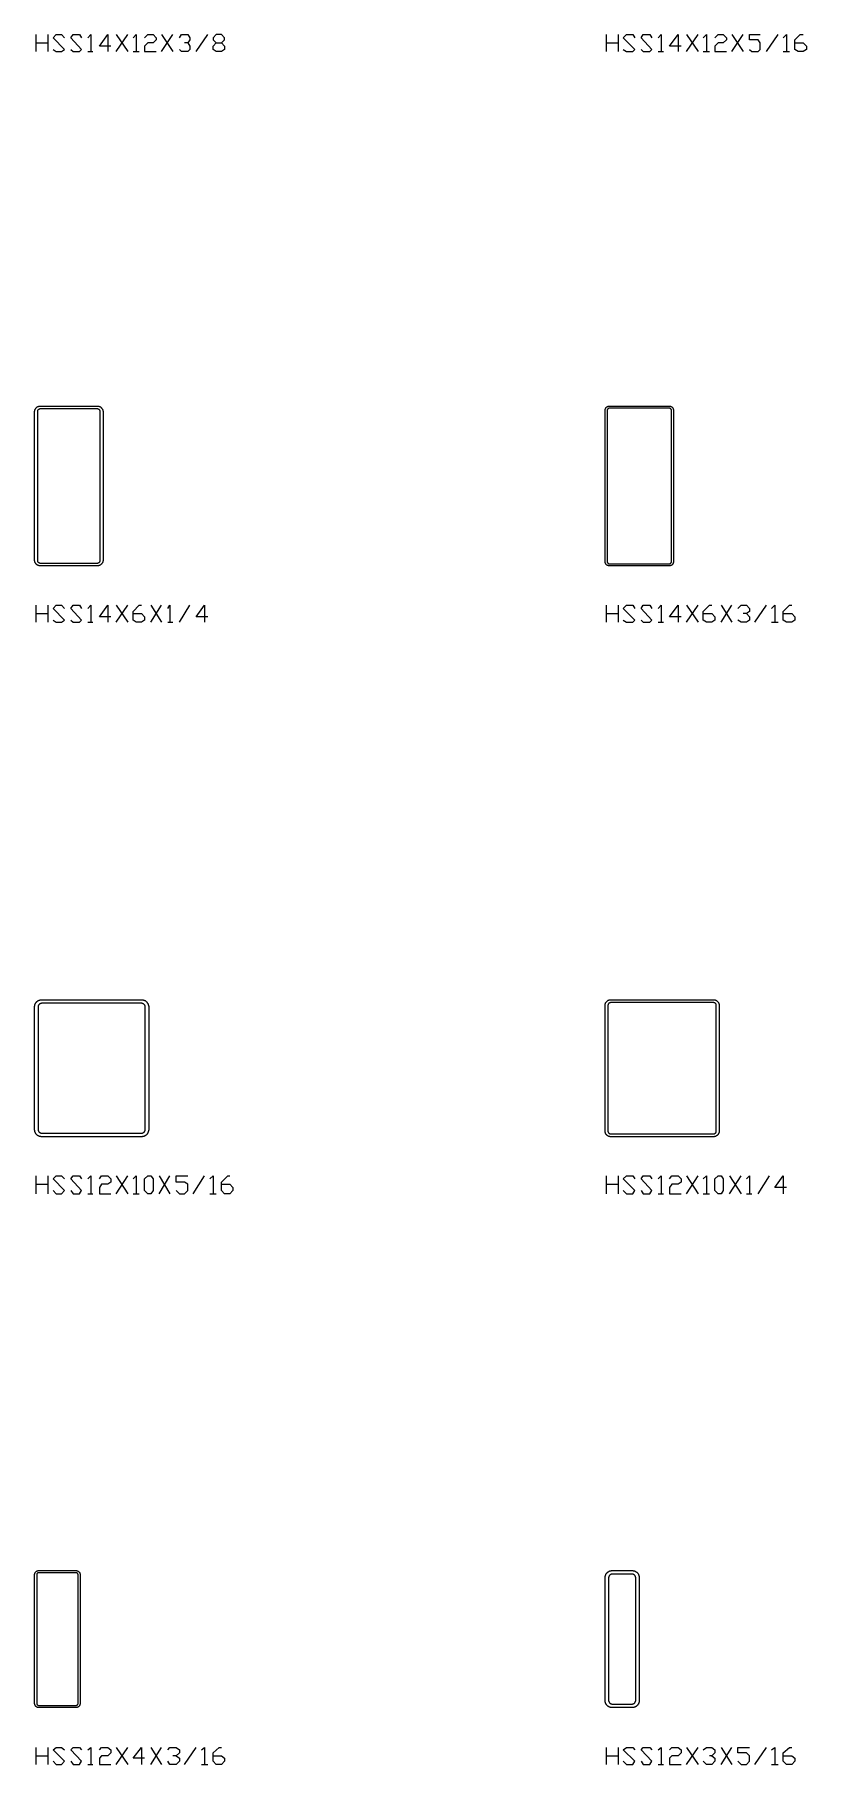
# Model space of a CAD drawing. Header units: inches. Extents: x 0 to 975, y -1305 to 34.
# Drawn here: x 150 to 217.6, y -605 to -453.5 of the extents above; entities that cross this region are included whole.
import ezdxf

# ---------------------------------------------------------------- set-up
doc = ezdxf.new("R2010")
doc.units = ezdxf.units.IN
doc.header["$MEASUREMENT"] = 0
doc.layers.add('AISC_STEEL', color=7, linetype='Continuous')

msp = doc.modelspace()

# ---------------------------------------------------------------- linework, layer by layer
at = {"color": 3, "lineweight": 0}
for p, q in [((150.14, -454.94), (150.14, -453.46)), ((150.14, -454.2), (151.16, -454.2)), ((151.16, -453.46), (151.16, -454.94)), ((157.15, -453.46), (158.17, -454.94)), ((157.15, -454.94), (158.17, -453.46)), ((161.12, -453.46), (162.13, -454.94)), ((161.12, -454.94), (162.13, -453.46)), ((164.16, -454.94), (165.18, -453.46)), ((200.13, -454.94), (200.13, -453.46)), ((200.13, -454.2), (201.14, -454.2)), ((201.14, -453.46), (201.14, -454.94)), ((207.13, -453.46), (208.15, -454.94)), ((207.13, -454.94), (208.15, -453.46)), ((211.1, -453.46), (212.11, -454.94)), ((211.1, -454.94), (212.11, -453.46)), ((214.14, -454.94), (215.16, -453.46)), ((154.66, -454.94), (155.12, -454.94)), ((158.63, -454.94), (159.18, -454.94)), ((204.64, -454.94), (205.11, -454.94)), ((208.61, -454.94), (209.16, -454.94)), ((215.62, -454.94), (216.17, -454.94)), ((150.14, -504.92), (150.14, -503.45)), ((150.14, -504.18), (151.16, -504.18)), ((151.16, -503.45), (151.16, -504.92)), ((157.15, -503.45), (158.17, -504.92)), ((157.15, -504.92), (158.17, -503.45)), ((160.2, -503.45), (161.12, -504.92)), ((160.2, -504.92), (161.12, -503.45)), ((162.69, -504.92), (163.61, -503.45)), ((200.13, -504.92), (200.13, -503.45)), ((200.13, -504.18), (201.14, -504.18)), ((201.14, -503.45), (201.14, -504.92)), ((207.13, -503.45), (208.15, -504.92)), ((207.13, -504.92), (208.15, -503.45)), ((210.18, -503.45), (211.1, -504.92)), ((210.18, -504.92), (211.1, -503.45)), ((213.13, -504.92), (214.14, -503.45)), ((154.66, -504.92), (155.12, -504.92)), ((161.67, -504.92), (162.13, -504.92)), ((204.64, -504.92), (205.11, -504.92)), ((214.6, -504.92), (215.16, -504.92)), ((150.14, -554.99), (150.14, -553.43)), ((150.14, -554.16), (151.16, -554.16)), ((151.16, -553.43), (151.16, -554.99)), ((157.15, -553.43), (158.17, -554.99)), ((157.15, -554.99), (158.17, -553.43)), ((160.93, -553.43), (161.86, -554.99)), ((160.93, -554.99), (161.86, -553.43)), ((163.89, -554.99), (164.9, -553.43)), ((200.13, -554.99), (200.13, -553.43)), ((200.13, -554.16), (201.14, -554.16)), ((201.14, -553.43), (201.14, -554.99)), ((207.13, -553.43), (208.15, -554.99)), ((207.13, -554.99), (208.15, -553.43)), ((210.92, -553.43), (211.93, -554.99)), ((210.92, -554.99), (211.93, -553.43)), ((213.41, -554.99), (214.42, -553.43)), ((154.66, -554.99), (155.12, -554.99)), ((158.63, -554.99), (159.18, -554.99)), ((159.92, -554.99), (159.92, -554.99)), ((165.36, -554.99), (165.91, -554.99)), ((204.64, -554.99), (205.11, -554.99)), ((208.61, -554.99), (209.16, -554.99)), ((209.9, -554.99), (209.9, -554.99)), ((212.39, -554.99), (212.85, -554.99)), ((150.14, -604.98), (150.14, -603.5)), ((150.14, -604.24), (151.16, -604.24)), ((151.16, -603.5), (151.16, -604.98)), ((157.15, -603.5), (158.17, -604.98)), ((157.15, -604.98), (158.17, -603.5)), ((160.2, -603.5), (161.12, -604.98)), ((160.2, -604.98), (161.12, -603.5)), ((163.15, -604.98), (164.16, -603.5)), ((200.13, -604.98), (200.13, -603.5)), ((200.13, -604.24), (201.14, -604.24)), ((201.14, -603.5), (201.14, -604.98)), ((207.13, -603.5), (208.15, -604.98)), ((207.13, -604.98), (208.15, -603.5)), ((210.18, -603.5), (211.1, -604.98)), ((210.18, -604.98), (211.1, -603.5)), ((213.13, -604.98), (214.14, -603.5)), ((154.66, -604.98), (155.12, -604.98)), ((164.62, -604.98), (165.18, -604.98)), ((204.64, -604.98), (205.11, -604.98)), ((214.6, -604.98), (215.16, -604.98))]:
    msp.add_line(p, q, dxfattribs=at)
for points in [[(151.62, -454.76), (151.9, -454.94), (152.36, -454.94), (152.63, -454.76), (151.62, -453.74), (151.9, -453.46), (152.36, -453.46), (152.63, -453.74)], [(153.19, -454.76), (153.37, -454.94), (153.93, -454.94), (154.11, -454.76), (153.19, -453.74), (153.37, -453.46), (153.93, -453.46), (154.11, -453.74)], [(154.66, -453.74), (154.94, -453.46), (154.94, -454.94)], [(156.69, -454.48), (155.68, -454.48), (156.42, -453.46), (156.42, -454.94)], [(158.63, -453.74), (158.91, -453.46), (158.91, -454.94)], [(159.64, -453.74), (159.92, -453.46), (160.38, -453.46), (160.66, -453.74), (160.66, -453.93), (160.38, -454.2), (159.92, -454.2), (159.64, -454.48), (159.64, -454.94), (160.66, -454.94)], [(162.69, -453.74), (162.87, -453.46), (163.42, -453.46), (163.61, -453.74), (163.61, -453.93), (163.42, -454.2), (163.15, -454.2)], [(163.42, -454.2), (163.61, -454.48), (163.61, -454.76), (163.42, -454.94), (162.87, -454.94), (162.69, -454.76)], [(166.38, -454.2), (166.65, -454.48), (166.65, -454.76), (166.38, -454.94), (165.91, -454.94), (165.64, -454.76), (165.64, -454.48), (165.91, -454.2), (166.38, -454.2), (166.65, -453.93), (166.65, -453.74), (166.38, -453.46), (165.91, -453.46), (165.64, -453.74), (165.64, -453.93), (165.91, -454.2)], [(201.6, -454.76), (201.88, -454.94), (202.43, -454.94), (202.62, -454.76), (201.6, -453.74), (201.88, -453.46), (202.43, -453.46), (202.62, -453.74)], [(203.17, -454.76), (203.35, -454.94), (203.91, -454.94), (204.09, -454.76), (203.17, -453.74), (203.35, -453.46), (203.91, -453.46), (204.09, -453.74)], [(204.64, -453.74), (204.92, -453.46), (204.92, -454.94)], [(206.67, -454.48), (205.66, -454.48), (206.4, -453.46), (206.4, -454.94)], [(208.61, -453.74), (208.89, -453.46), (208.89, -454.94)], [(209.62, -453.74), (209.9, -453.46), (210.36, -453.46), (210.64, -453.74), (210.64, -453.93), (210.36, -454.2), (209.9, -454.2), (209.62, -454.48), (209.62, -454.94), (210.64, -454.94)], [(212.67, -454.76), (212.85, -454.94), (213.41, -454.94), (213.59, -454.76), (213.59, -454.2), (213.41, -453.93), (212.67, -453.93), (212.67, -453.46), (213.59, -453.46)], [(215.62, -453.74), (215.9, -453.46), (215.9, -454.94)], [(216.63, -454.2), (217.37, -454.2), (217.65, -454.48), (217.65, -454.76), (217.37, -454.94), (216.91, -454.94), (216.63, -454.76), (216.63, -453.93), (217.09, -453.46), (217.37, -453.46)], [(151.62, -504.74), (151.9, -504.92), (152.36, -504.92), (152.63, -504.74), (151.62, -503.72), (151.9, -503.45), (152.36, -503.45), (152.63, -503.72)], [(153.19, -504.74), (153.37, -504.92), (153.93, -504.92), (154.11, -504.74), (153.19, -503.72), (153.37, -503.45), (153.93, -503.45), (154.11, -503.72)], [(154.66, -503.72), (154.94, -503.45), (154.94, -504.92)], [(156.69, -504.46), (155.68, -504.46), (156.42, -503.45), (156.42, -504.92)], [(158.63, -504.18), (159.37, -504.18), (159.64, -504.46), (159.64, -504.74), (159.37, -504.92), (158.91, -504.92), (158.63, -504.74), (158.63, -504), (159.18, -503.45), (159.37, -503.45)], [(161.67, -503.72), (161.86, -503.45), (161.86, -504.92)], [(165.18, -504.46), (164.16, -504.46), (164.9, -503.45), (164.9, -504.92)], [(201.6, -504.74), (201.88, -504.92), (202.43, -504.92), (202.62, -504.74), (201.6, -503.72), (201.88, -503.45), (202.43, -503.45), (202.62, -503.72)], [(203.17, -504.74), (203.35, -504.92), (203.91, -504.92), (204.09, -504.74), (203.17, -503.72), (203.35, -503.45), (203.91, -503.45), (204.09, -503.72)], [(204.64, -503.72), (204.92, -503.45), (204.92, -504.92)], [(206.67, -504.46), (205.66, -504.46), (206.4, -503.45), (206.4, -504.92)], [(208.61, -504.18), (209.35, -504.18), (209.62, -504.46), (209.62, -504.74), (209.35, -504.92), (208.89, -504.92), (208.61, -504.74), (208.61, -504), (209.16, -503.45), (209.35, -503.45)], [(211.65, -503.72), (211.93, -503.45), (212.39, -503.45), (212.67, -503.72), (212.67, -504), (212.39, -504.18), (212.11, -504.18)], [(212.39, -504.18), (212.67, -504.46), (212.67, -504.74), (212.39, -504.92), (211.93, -504.92), (211.65, -504.74)], [(214.6, -503.72), (214.88, -503.45), (214.88, -504.92)], [(215.62, -504.18), (216.36, -504.18), (216.63, -504.46), (216.63, -504.74), (216.36, -504.92), (215.9, -504.92), (215.62, -504.74), (215.62, -504), (216.17, -503.45), (216.36, -503.45)], [(151.62, -554.72), (151.9, -554.99), (152.36, -554.99), (152.63, -554.72), (151.62, -553.7), (151.9, -553.43), (152.36, -553.43), (152.63, -553.7)], [(153.19, -554.72), (153.37, -554.99), (153.93, -554.99), (154.11, -554.72), (153.19, -553.7), (153.37, -553.43), (153.93, -553.43), (154.11, -553.7)], [(154.66, -553.7), (154.94, -553.43), (154.94, -554.99)], [(155.68, -553.7), (155.86, -553.43), (156.42, -553.43), (156.69, -553.7), (156.69, -553.98), (156.42, -554.16), (155.86, -554.16), (155.68, -554.44), (155.68, -554.99), (156.69, -554.99)], [(158.63, -553.7), (158.91, -553.43), (158.91, -554.99)], [(162.41, -554.72), (162.69, -554.99), (163.15, -554.99), (163.42, -554.72), (163.42, -554.16), (163.15, -553.98), (162.41, -553.98), (162.41, -553.43), (163.42, -553.43)], [(165.36, -553.7), (165.64, -553.43), (165.64, -554.99)], [(166.38, -554.16), (167.11, -554.16), (167.39, -554.44), (167.39, -554.72), (167.11, -554.99), (166.65, -554.99), (166.38, -554.72), (166.38, -553.98), (166.93, -553.43), (167.11, -553.43)], [(201.6, -554.72), (201.88, -554.99), (202.43, -554.99), (202.62, -554.72), (201.6, -553.7), (201.88, -553.43), (202.43, -553.43), (202.62, -553.7)], [(203.17, -554.72), (203.35, -554.99), (203.91, -554.99), (204.09, -554.72), (203.17, -553.7), (203.35, -553.43), (203.91, -553.43), (204.09, -553.7)], [(204.64, -553.7), (204.92, -553.43), (204.92, -554.99)], [(205.66, -553.7), (205.84, -553.43), (206.4, -553.43), (206.67, -553.7), (206.67, -553.98), (206.4, -554.16), (205.84, -554.16), (205.66, -554.44), (205.66, -554.99), (206.67, -554.99)], [(208.61, -553.7), (208.89, -553.43), (208.89, -554.99)], [(212.39, -553.7), (212.67, -553.43), (212.67, -554.99)], [(215.9, -554.44), (214.88, -554.44), (215.62, -553.43), (215.62, -554.99)], [(151.62, -604.7), (151.9, -604.98), (152.36, -604.98), (152.63, -604.7), (151.62, -603.69), (151.9, -603.5), (152.36, -603.5), (152.63, -603.69)], [(153.19, -604.7), (153.37, -604.98), (153.93, -604.98), (154.11, -604.7), (153.19, -603.69), (153.37, -603.5), (153.93, -603.5), (154.11, -603.69)], [(154.66, -603.69), (154.94, -603.5), (154.94, -604.98)], [(155.68, -603.69), (155.86, -603.5), (156.42, -603.5), (156.69, -603.69), (156.69, -603.96), (156.42, -604.24), (155.86, -604.24), (155.68, -604.42), (155.68, -604.98), (156.69, -604.98)], [(159.64, -604.42), (158.63, -604.42), (159.37, -603.5), (159.37, -604.98)], [(161.67, -603.69), (161.86, -603.5), (162.41, -603.5), (162.69, -603.69), (162.69, -603.96), (162.41, -604.24), (162.13, -604.24)], [(162.41, -604.24), (162.69, -604.42), (162.69, -604.7), (162.41, -604.98), (161.86, -604.98), (161.67, -604.7)], [(164.62, -603.69), (164.9, -603.5), (164.9, -604.98)], [(165.64, -604.24), (166.38, -604.24), (166.65, -604.42), (166.65, -604.7), (166.38, -604.98), (165.91, -604.98), (165.64, -604.7), (165.64, -603.96), (166.19, -603.5), (166.38, -603.5)], [(201.6, -604.7), (201.88, -604.98), (202.43, -604.98), (202.62, -604.7), (201.6, -603.69), (201.88, -603.5), (202.43, -603.5), (202.62, -603.69)], [(203.17, -604.7), (203.35, -604.98), (203.91, -604.98), (204.09, -604.7), (203.17, -603.69), (203.35, -603.5), (203.91, -603.5), (204.09, -603.69)], [(204.64, -603.69), (204.92, -603.5), (204.92, -604.98)], [(205.66, -603.69), (205.84, -603.5), (206.4, -603.5), (206.67, -603.69), (206.67, -603.96), (206.4, -604.24), (205.84, -604.24), (205.66, -604.42), (205.66, -604.98), (206.67, -604.98)], [(208.61, -603.69), (208.89, -603.5), (209.35, -603.5), (209.62, -603.69), (209.62, -603.96), (209.35, -604.24), (209.16, -604.24)], [(209.35, -604.24), (209.62, -604.42), (209.62, -604.7), (209.35, -604.98), (208.89, -604.98), (208.61, -604.7)], [(211.65, -604.7), (211.93, -604.98), (212.39, -604.98), (212.67, -604.7), (212.67, -604.24), (212.39, -603.96), (211.65, -603.96), (211.65, -603.5), (212.67, -603.5)], [(214.6, -603.69), (214.88, -603.5), (214.88, -604.98)], [(215.62, -604.24), (216.36, -604.24), (216.63, -604.42), (216.63, -604.7), (216.36, -604.98), (215.9, -604.98), (215.62, -604.7), (215.62, -603.96), (216.17, -603.5), (216.36, -603.5)]]:
    msp.add_lwpolyline(points, dxfattribs=at)
for points in [[(159.92, -554.99), (159.64, -554.72), (159.64, -553.7), (159.92, -553.43), (160.2, -553.43), (160.38, -553.7), (160.38, -554.72), (160.2, -554.99)], [(209.9, -554.99), (209.62, -554.72), (209.62, -553.7), (209.9, -553.43), (210.18, -553.43), (210.36, -553.7), (210.36, -554.72), (210.18, -554.99)]]:
    msp.add_lwpolyline(points, close=True, dxfattribs=at)
at = {"layer": 'AISC_STEEL'}
for points in [[(155.5, -486), (155.53, -486), (155.56, -486), (155.59, -486.01), (155.62, -486.01), (155.64, -486.02), (155.67, -486.03), (155.7, -486.04), (155.72, -486.05), (155.75, -486.07), (155.77, -486.08), (155.8, -486.1), (155.82, -486.12), (155.84, -486.14), (155.86, -486.16), (155.88, -486.18), (155.9, -486.2), (155.92, -486.23), (155.93, -486.25), (155.95, -486.28), (155.96, -486.3), (155.97, -486.33), (155.98, -486.36), (155.99, -486.38), (155.99, -486.41), (156, -486.44), (156, -486.47), (156, -486.5), (156, -499.5), (156, -499.53), (156, -499.56), (155.99, -499.59), (155.99, -499.62), (155.98, -499.64), (155.97, -499.67), (155.96, -499.7), (155.95, -499.72), (155.93, -499.75), (155.92, -499.77), (155.9, -499.8), (155.88, -499.82), (155.86, -499.84), (155.84, -499.86), (155.82, -499.88), (155.8, -499.9), (155.77, -499.92), (155.75, -499.93), (155.72, -499.95), (155.7, -499.96), (155.67, -499.97), (155.64, -499.98), (155.62, -499.99), (155.59, -499.99), (155.56, -500), (155.53, -500), (155.5, -500), (150.5, -500), (150.47, -500), (150.44, -500), (150.41, -499.99), (150.38, -499.99), (150.36, -499.98), (150.33, -499.97), (150.3, -499.96), (150.28, -499.95), (150.25, -499.93), (150.23, -499.92), (150.2, -499.9), (150.18, -499.88), (150.16, -499.86), (150.14, -499.84), (150.12, -499.82), (150.1, -499.8), (150.08, -499.77), (150.07, -499.75), (150.05, -499.72), (150.04, -499.7), (150.03, -499.67), (150.02, -499.64), (150.01, -499.62), (150.01, -499.59), (150, -499.56), (150, -499.53), (150, -499.5), (150, -486.5), (150, -486.47), (150, -486.44), (150.01, -486.41), (150.01, -486.38), (150.02, -486.36), (150.03, -486.33), (150.04, -486.3), (150.05, -486.28), (150.07, -486.25), (150.08, -486.23), (150.1, -486.2), (150.12, -486.18), (150.14, -486.16), (150.16, -486.14), (150.18, -486.12), (150.2, -486.1), (150.23, -486.08), (150.25, -486.07), (150.28, -486.05), (150.3, -486.04), (150.33, -486.03), (150.36, -486.02), (150.38, -486.01), (150.41, -486.01), (150.44, -486), (150.47, -486), (150.5, -486)], [(150.5, -486.25), (150.47, -486.25), (150.44, -486.26), (150.42, -486.26), (150.39, -486.27), (150.37, -486.29), (150.34, -486.3), (150.32, -486.32), (150.3, -486.34), (150.29, -486.37), (150.27, -486.39), (150.26, -486.42), (150.26, -486.44), (150.25, -486.47), (150.25, -486.5), (150.25, -499.5), (150.25, -499.53), (150.26, -499.56), (150.26, -499.58), (150.27, -499.61), (150.29, -499.63), (150.3, -499.66), (150.32, -499.68), (150.34, -499.7), (150.37, -499.71), (150.39, -499.73), (150.42, -499.74), (150.44, -499.74), (150.47, -499.75), (150.5, -499.75), (155.5, -499.75), (155.53, -499.75), (155.56, -499.74), (155.58, -499.74), (155.61, -499.73), (155.63, -499.71), (155.66, -499.7), (155.68, -499.68), (155.7, -499.66), (155.71, -499.63), (155.73, -499.61), (155.74, -499.58), (155.74, -499.56), (155.75, -499.53), (155.75, -499.5), (155.75, -486.5), (155.75, -486.47), (155.74, -486.44), (155.74, -486.42), (155.73, -486.39), (155.71, -486.37), (155.7, -486.34), (155.68, -486.32), (155.66, -486.3), (155.63, -486.29), (155.61, -486.27), (155.58, -486.26), (155.56, -486.26), (155.53, -486.25), (155.5, -486.25)], [(205.62, -486), (205.65, -486), (205.68, -486), (205.71, -486.01), (205.74, -486.02), (205.77, -486.03), (205.8, -486.04), (205.82, -486.06), (205.85, -486.07), (205.87, -486.09), (205.89, -486.11), (205.91, -486.13), (205.93, -486.15), (205.94, -486.18), (205.96, -486.2), (205.97, -486.23), (205.98, -486.26), (205.99, -486.29), (206, -486.32), (206, -486.35), (206, -486.38), (206, -499.62), (206, -499.65), (206, -499.68), (205.99, -499.71), (205.98, -499.74), (205.97, -499.77), (205.96, -499.8), (205.94, -499.82), (205.93, -499.85), (205.91, -499.87), (205.89, -499.89), (205.87, -499.91), (205.85, -499.93), (205.82, -499.94), (205.8, -499.96), (205.77, -499.97), (205.74, -499.98), (205.71, -499.99), (205.68, -500), (205.65, -500), (205.62, -500), (200.38, -500), (200.35, -500), (200.32, -500), (200.29, -499.99), (200.26, -499.98), (200.23, -499.97), (200.2, -499.96), (200.18, -499.94), (200.15, -499.93), (200.13, -499.91), (200.11, -499.89), (200.09, -499.87), (200.07, -499.85), (200.06, -499.82), (200.04, -499.8), (200.03, -499.77), (200.02, -499.74), (200.01, -499.71), (200, -499.68), (200, -499.65), (200, -499.62), (200, -486.38), (200, -486.35), (200, -486.32), (200.01, -486.29), (200.02, -486.26), (200.03, -486.23), (200.04, -486.2), (200.06, -486.18), (200.07, -486.15), (200.09, -486.13), (200.11, -486.11), (200.13, -486.09), (200.15, -486.07), (200.18, -486.06), (200.2, -486.04), (200.23, -486.03), (200.26, -486.02), (200.29, -486.01), (200.32, -486), (200.35, -486), (200.38, -486)], [(200.38, -486.19), (200.35, -486.19), (200.33, -486.19), (200.3, -486.2), (200.28, -486.21), (200.26, -486.23), (200.24, -486.24), (200.23, -486.26), (200.21, -486.28), (200.2, -486.3), (200.19, -486.33), (200.19, -486.35), (200.19, -486.38), (200.19, -499.62), (200.19, -499.65), (200.19, -499.67), (200.2, -499.7), (200.21, -499.72), (200.23, -499.74), (200.24, -499.76), (200.26, -499.77), (200.28, -499.79), (200.3, -499.8), (200.33, -499.81), (200.35, -499.81), (200.38, -499.81), (205.62, -499.81), (205.65, -499.81), (205.67, -499.81), (205.7, -499.8), (205.72, -499.79), (205.74, -499.77), (205.76, -499.76), (205.77, -499.74), (205.79, -499.72), (205.8, -499.7), (205.81, -499.67), (205.81, -499.65), (205.81, -499.62), (205.81, -486.38), (205.81, -486.35), (205.81, -486.33), (205.8, -486.3), (205.79, -486.28), (205.77, -486.26), (205.76, -486.24), (205.74, -486.23), (205.72, -486.21), (205.7, -486.2), (205.67, -486.19), (205.65, -486.19), (205.62, -486.19)], [(159.38, -538), (159.4, -538), (159.43, -538), (159.46, -538.01), (159.49, -538.01), (159.52, -538.02), (159.55, -538.03), (159.58, -538.03), (159.61, -538.04), (159.63, -538.06), (159.66, -538.07), (159.69, -538.08), (159.71, -538.1), (159.74, -538.12), (159.76, -538.13), (159.78, -538.15), (159.81, -538.17), (159.83, -538.19), (159.85, -538.22), (159.87, -538.24), (159.88, -538.26), (159.9, -538.29), (159.92, -538.31), (159.93, -538.34), (159.94, -538.37), (159.96, -538.39), (159.97, -538.42), (159.97, -538.45), (159.98, -538.48), (159.99, -538.51), (159.99, -538.54), (160, -538.57), (160, -538.6), (160, -538.62), (160, -549.38), (160, -549.4), (160, -549.43), (159.99, -549.46), (159.99, -549.49), (159.98, -549.52), (159.97, -549.55), (159.97, -549.58), (159.96, -549.61), (159.94, -549.63), (159.93, -549.66), (159.92, -549.69), (159.9, -549.71), (159.88, -549.74), (159.87, -549.76), (159.85, -549.78), (159.83, -549.81), (159.81, -549.83), (159.78, -549.85), (159.76, -549.87), (159.74, -549.88), (159.71, -549.9), (159.69, -549.92), (159.66, -549.93), (159.63, -549.94), (159.61, -549.96), (159.58, -549.97), (159.55, -549.97), (159.52, -549.98), (159.49, -549.99), (159.46, -549.99), (159.43, -550), (159.4, -550), (159.38, -550), (150.62, -550), (150.6, -550), (150.57, -550), (150.54, -549.99), (150.51, -549.99), (150.48, -549.98), (150.45, -549.97), (150.42, -549.97), (150.39, -549.96), (150.37, -549.94), (150.34, -549.93), (150.31, -549.92), (150.29, -549.9), (150.26, -549.88), (150.24, -549.87), (150.22, -549.85), (150.19, -549.83), (150.17, -549.81), (150.15, -549.78), (150.13, -549.76), (150.12, -549.74), (150.1, -549.71), (150.08, -549.69), (150.07, -549.66), (150.06, -549.63), (150.04, -549.61), (150.03, -549.58), (150.03, -549.55), (150.02, -549.52), (150.01, -549.49), (150.01, -549.46), (150, -549.43), (150, -549.4), (150, -549.38), (150, -538.62), (150, -538.6), (150, -538.57), (150.01, -538.54), (150.01, -538.51), (150.02, -538.48), (150.03, -538.45), (150.03, -538.42), (150.04, -538.39), (150.06, -538.37), (150.07, -538.34), (150.08, -538.31), (150.1, -538.29), (150.12, -538.26), (150.13, -538.24), (150.15, -538.22), (150.17, -538.19), (150.19, -538.17), (150.22, -538.15), (150.24, -538.13), (150.26, -538.12), (150.29, -538.1), (150.31, -538.08), (150.34, -538.07), (150.37, -538.06), (150.39, -538.04), (150.42, -538.03), (150.45, -538.03), (150.48, -538.02), (150.51, -538.01), (150.54, -538.01), (150.57, -538), (150.6, -538), (150.62, -538)], [(150.62, -538.31), (150.6, -538.31), (150.57, -538.32), (150.54, -538.32), (150.51, -538.33), (150.49, -538.35), (150.46, -538.36), (150.44, -538.38), (150.41, -538.39), (150.39, -538.41), (150.38, -538.44), (150.36, -538.46), (150.35, -538.49), (150.33, -538.51), (150.32, -538.54), (150.32, -538.57), (150.31, -538.6), (150.31, -538.62), (150.31, -549.38), (150.31, -549.4), (150.32, -549.43), (150.32, -549.46), (150.33, -549.49), (150.35, -549.51), (150.36, -549.54), (150.38, -549.56), (150.39, -549.59), (150.41, -549.61), (150.44, -549.62), (150.46, -549.64), (150.49, -549.65), (150.51, -549.67), (150.54, -549.68), (150.57, -549.68), (150.6, -549.69), (150.62, -549.69), (159.38, -549.69), (159.4, -549.69), (159.43, -549.68), (159.46, -549.68), (159.49, -549.67), (159.51, -549.65), (159.54, -549.64), (159.56, -549.62), (159.59, -549.61), (159.61, -549.59), (159.62, -549.56), (159.64, -549.54), (159.65, -549.51), (159.67, -549.49), (159.68, -549.46), (159.68, -549.43), (159.69, -549.4), (159.69, -549.38), (159.69, -538.62), (159.69, -538.6), (159.68, -538.57), (159.68, -538.54), (159.67, -538.51), (159.65, -538.49), (159.64, -538.46), (159.62, -538.44), (159.61, -538.41), (159.59, -538.39), (159.56, -538.38), (159.54, -538.36), (159.51, -538.35), (159.49, -538.33), (159.46, -538.32), (159.43, -538.32), (159.4, -538.31), (159.38, -538.31)], [(209.5, -538), (209.53, -538), (209.56, -538), (209.59, -538.01), (209.62, -538.01), (209.64, -538.02), (209.67, -538.03), (209.7, -538.04), (209.72, -538.05), (209.75, -538.07), (209.77, -538.08), (209.8, -538.1), (209.82, -538.12), (209.84, -538.14), (209.86, -538.16), (209.88, -538.18), (209.9, -538.2), (209.92, -538.23), (209.93, -538.25), (209.95, -538.28), (209.96, -538.3), (209.97, -538.33), (209.98, -538.36), (209.99, -538.38), (209.99, -538.41), (210, -538.44), (210, -538.47), (210, -538.5), (210, -549.5), (210, -549.53), (210, -549.56), (209.99, -549.59), (209.99, -549.62), (209.98, -549.64), (209.97, -549.67), (209.96, -549.7), (209.95, -549.72), (209.93, -549.75), (209.92, -549.77), (209.9, -549.8), (209.88, -549.82), (209.86, -549.84), (209.84, -549.86), (209.82, -549.88), (209.8, -549.9), (209.77, -549.92), (209.75, -549.93), (209.72, -549.95), (209.7, -549.96), (209.67, -549.97), (209.64, -549.98), (209.62, -549.99), (209.59, -549.99), (209.56, -550), (209.53, -550), (209.5, -550), (200.5, -550), (200.47, -550), (200.44, -550), (200.41, -549.99), (200.38, -549.99), (200.36, -549.98), (200.33, -549.97), (200.3, -549.96), (200.28, -549.95), (200.25, -549.93), (200.23, -549.92), (200.2, -549.9), (200.18, -549.88), (200.16, -549.86), (200.14, -549.84), (200.12, -549.82), (200.1, -549.8), (200.08, -549.77), (200.07, -549.75), (200.05, -549.72), (200.04, -549.7), (200.03, -549.67), (200.02, -549.64), (200.01, -549.62), (200.01, -549.59), (200, -549.56), (200, -549.53), (200, -549.5), (200, -538.5), (200, -538.47), (200, -538.44), (200.01, -538.41), (200.01, -538.38), (200.02, -538.36), (200.03, -538.33), (200.04, -538.3), (200.05, -538.28), (200.07, -538.25), (200.08, -538.23), (200.1, -538.2), (200.12, -538.18), (200.14, -538.16), (200.16, -538.14), (200.18, -538.12), (200.2, -538.1), (200.23, -538.08), (200.25, -538.07), (200.28, -538.05), (200.3, -538.04), (200.33, -538.03), (200.36, -538.02), (200.38, -538.01), (200.41, -538.01), (200.44, -538), (200.47, -538), (200.5, -538)], [(200.5, -538.25), (200.47, -538.25), (200.44, -538.26), (200.42, -538.26), (200.39, -538.27), (200.37, -538.29), (200.34, -538.3), (200.32, -538.32), (200.3, -538.34), (200.29, -538.37), (200.27, -538.39), (200.26, -538.42), (200.26, -538.44), (200.25, -538.47), (200.25, -538.5), (200.25, -549.5), (200.25, -549.53), (200.26, -549.56), (200.26, -549.58), (200.27, -549.61), (200.29, -549.63), (200.3, -549.66), (200.32, -549.68), (200.34, -549.7), (200.37, -549.71), (200.39, -549.73), (200.42, -549.74), (200.44, -549.74), (200.47, -549.75), (200.5, -549.75), (209.5, -549.75), (209.53, -549.75), (209.56, -549.74), (209.58, -549.74), (209.61, -549.73), (209.63, -549.71), (209.66, -549.7), (209.68, -549.68), (209.7, -549.66), (209.71, -549.63), (209.73, -549.61), (209.74, -549.58), (209.74, -549.56), (209.75, -549.53), (209.75, -549.5), (209.75, -538.5), (209.75, -538.47), (209.74, -538.44), (209.74, -538.42), (209.73, -538.39), (209.71, -538.37), (209.7, -538.34), (209.68, -538.32), (209.66, -538.3), (209.63, -538.29), (209.61, -538.27), (209.58, -538.26), (209.56, -538.26), (209.53, -538.25), (209.5, -538.25)], [(153.62, -588), (153.65, -588), (153.68, -588), (153.71, -588.01), (153.74, -588.02), (153.77, -588.03), (153.8, -588.04), (153.82, -588.06), (153.85, -588.07), (153.87, -588.09), (153.89, -588.11), (153.91, -588.13), (153.93, -588.15), (153.94, -588.18), (153.96, -588.2), (153.97, -588.23), (153.98, -588.26), (153.99, -588.29), (154, -588.32), (154, -588.35), (154, -588.38), (154, -599.62), (154, -599.65), (154, -599.68), (153.99, -599.71), (153.98, -599.74), (153.97, -599.77), (153.96, -599.8), (153.94, -599.82), (153.93, -599.85), (153.91, -599.87), (153.89, -599.89), (153.87, -599.91), (153.85, -599.93), (153.82, -599.94), (153.8, -599.96), (153.77, -599.97), (153.74, -599.98), (153.71, -599.99), (153.68, -600), (153.65, -600), (153.62, -600), (150.38, -600), (150.35, -600), (150.32, -600), (150.29, -599.99), (150.26, -599.98), (150.23, -599.97), (150.2, -599.96), (150.18, -599.94), (150.15, -599.93), (150.13, -599.91), (150.11, -599.89), (150.09, -599.87), (150.07, -599.85), (150.06, -599.82), (150.04, -599.8), (150.03, -599.77), (150.02, -599.74), (150.01, -599.71), (150, -599.68), (150, -599.65), (150, -599.62), (150, -588.38), (150, -588.35), (150, -588.32), (150.01, -588.29), (150.02, -588.26), (150.03, -588.23), (150.04, -588.2), (150.06, -588.18), (150.07, -588.15), (150.09, -588.13), (150.11, -588.11), (150.13, -588.09), (150.15, -588.07), (150.18, -588.06), (150.2, -588.04), (150.23, -588.03), (150.26, -588.02), (150.29, -588.01), (150.32, -588), (150.35, -588), (150.38, -588)], [(150.38, -588.19), (150.35, -588.19), (150.33, -588.19), (150.3, -588.2), (150.28, -588.21), (150.26, -588.23), (150.24, -588.24), (150.23, -588.26), (150.21, -588.28), (150.2, -588.3), (150.19, -588.33), (150.19, -588.35), (150.19, -588.38), (150.19, -599.62), (150.19, -599.65), (150.19, -599.67), (150.2, -599.7), (150.21, -599.72), (150.23, -599.74), (150.24, -599.76), (150.26, -599.77), (150.28, -599.79), (150.3, -599.8), (150.33, -599.81), (150.35, -599.81), (150.38, -599.81), (153.62, -599.81), (153.65, -599.81), (153.67, -599.81), (153.7, -599.8), (153.72, -599.79), (153.74, -599.77), (153.76, -599.76), (153.77, -599.74), (153.79, -599.72), (153.8, -599.7), (153.81, -599.67), (153.81, -599.65), (153.81, -599.62), (153.81, -588.38), (153.81, -588.35), (153.81, -588.33), (153.8, -588.3), (153.79, -588.28), (153.77, -588.26), (153.76, -588.24), (153.74, -588.23), (153.72, -588.21), (153.7, -588.2), (153.67, -588.19), (153.65, -588.19), (153.62, -588.19)], [(202.38, -588), (202.4, -588), (202.43, -588), (202.46, -588.01), (202.49, -588.01), (202.52, -588.02), (202.55, -588.03), (202.58, -588.03), (202.61, -588.04), (202.63, -588.06), (202.66, -588.07), (202.69, -588.08), (202.71, -588.1), (202.74, -588.12), (202.76, -588.13), (202.78, -588.15), (202.81, -588.17), (202.83, -588.19), (202.85, -588.22), (202.87, -588.24), (202.88, -588.26), (202.9, -588.29), (202.92, -588.31), (202.93, -588.34), (202.94, -588.37), (202.96, -588.39), (202.97, -588.42), (202.97, -588.45), (202.98, -588.48), (202.99, -588.51), (202.99, -588.54), (203, -588.57), (203, -588.6), (203, -588.62), (203, -599.38), (203, -599.4), (203, -599.43), (202.99, -599.46), (202.99, -599.49), (202.98, -599.52), (202.97, -599.55), (202.97, -599.58), (202.96, -599.61), (202.94, -599.63), (202.93, -599.66), (202.92, -599.69), (202.9, -599.71), (202.88, -599.74), (202.87, -599.76), (202.85, -599.78), (202.83, -599.81), (202.81, -599.83), (202.78, -599.85), (202.76, -599.87), (202.74, -599.88), (202.71, -599.9), (202.69, -599.92), (202.66, -599.93), (202.63, -599.94), (202.61, -599.96), (202.58, -599.97), (202.55, -599.97), (202.52, -599.98), (202.49, -599.99), (202.46, -599.99), (202.43, -600), (202.4, -600), (202.38, -600), (200.62, -600), (200.6, -600), (200.57, -600), (200.54, -599.99), (200.51, -599.99), (200.48, -599.98), (200.45, -599.97), (200.42, -599.97), (200.39, -599.96), (200.37, -599.94), (200.34, -599.93), (200.31, -599.92), (200.29, -599.9), (200.26, -599.88), (200.24, -599.87), (200.22, -599.85), (200.19, -599.83), (200.17, -599.81), (200.15, -599.78), (200.13, -599.76), (200.12, -599.74), (200.1, -599.71), (200.08, -599.69), (200.07, -599.66), (200.06, -599.63), (200.04, -599.61), (200.03, -599.58), (200.03, -599.55), (200.02, -599.52), (200.01, -599.49), (200.01, -599.46), (200, -599.43), (200, -599.4), (200, -599.38), (200, -588.62), (200, -588.6), (200, -588.57), (200.01, -588.54), (200.01, -588.51), (200.02, -588.48), (200.03, -588.45), (200.03, -588.42), (200.04, -588.39), (200.06, -588.37), (200.07, -588.34), (200.08, -588.31), (200.1, -588.29), (200.12, -588.26), (200.13, -588.24), (200.15, -588.22), (200.17, -588.19), (200.19, -588.17), (200.22, -588.15), (200.24, -588.13), (200.26, -588.12), (200.29, -588.1), (200.31, -588.08), (200.34, -588.07), (200.37, -588.06), (200.39, -588.04), (200.42, -588.03), (200.45, -588.03), (200.48, -588.02), (200.51, -588.01), (200.54, -588.01), (200.57, -588), (200.6, -588), (200.62, -588)], [(200.62, -588.31), (200.6, -588.31), (200.57, -588.32), (200.54, -588.32), (200.51, -588.33), (200.49, -588.35), (200.46, -588.36), (200.44, -588.38), (200.41, -588.39), (200.39, -588.41), (200.38, -588.44), (200.36, -588.46), (200.35, -588.49), (200.33, -588.51), (200.32, -588.54), (200.32, -588.57), (200.31, -588.6), (200.31, -588.62), (200.31, -599.38), (200.31, -599.4), (200.32, -599.43), (200.32, -599.46), (200.33, -599.49), (200.35, -599.51), (200.36, -599.54), (200.38, -599.56), (200.39, -599.59), (200.41, -599.61), (200.44, -599.62), (200.46, -599.64), (200.49, -599.65), (200.51, -599.67), (200.54, -599.68), (200.57, -599.68), (200.6, -599.69), (200.62, -599.69), (202.38, -599.69), (202.4, -599.69), (202.43, -599.68), (202.46, -599.68), (202.49, -599.67), (202.51, -599.65), (202.54, -599.64), (202.56, -599.62), (202.59, -599.61), (202.61, -599.59), (202.62, -599.56), (202.64, -599.54), (202.65, -599.51), (202.67, -599.49), (202.68, -599.46), (202.68, -599.43), (202.69, -599.4), (202.69, -599.38), (202.69, -588.62), (202.69, -588.6), (202.68, -588.57), (202.68, -588.54), (202.67, -588.51), (202.65, -588.49), (202.64, -588.46), (202.62, -588.44), (202.61, -588.41), (202.59, -588.39), (202.56, -588.38), (202.54, -588.36), (202.51, -588.35), (202.49, -588.33), (202.46, -588.32), (202.43, -588.32), (202.4, -588.31), (202.38, -588.31)]]:
    msp.add_lwpolyline(points, close=True, dxfattribs=at)

doc.saveas('drawing.dxf')
